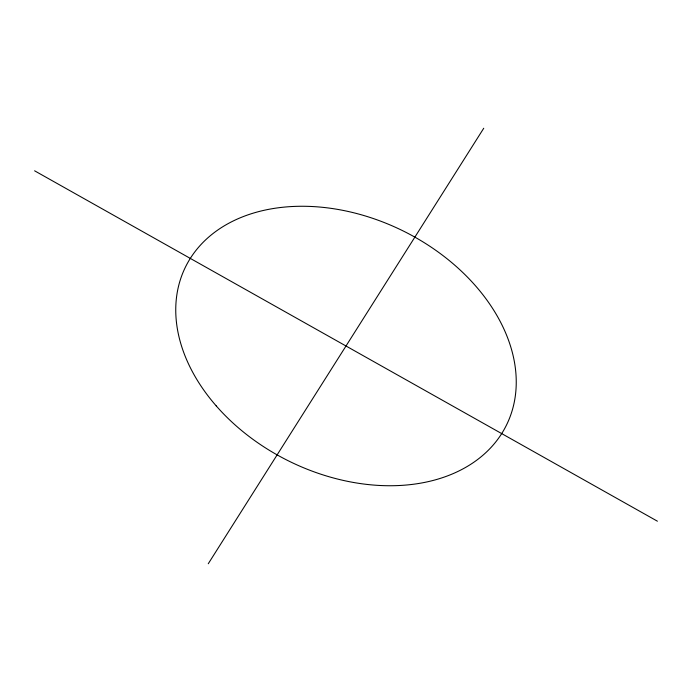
<?xml version="1.0" encoding="UTF-8"?>
<svg xmlns="http://www.w3.org/2000/svg" width="692" height="692" viewBox="0 0 692 692"><rect width="100%" height="100%" fill="white"/><g stroke="black" fill="none" stroke-linecap="round" stroke-linejoin="round"><path stroke-width="1.04" d="M208.257 563.755L483.743 128.245M34.6 170.803L657.4 521.197M216.198 405.867A178.908 128.478 26.2 0 0 506.31 425.416A178.908 128.478 26.2 0 0 315.483 206.718A178.908 128.478 26.2 0 0 216.198 405.867"/></g></svg>
